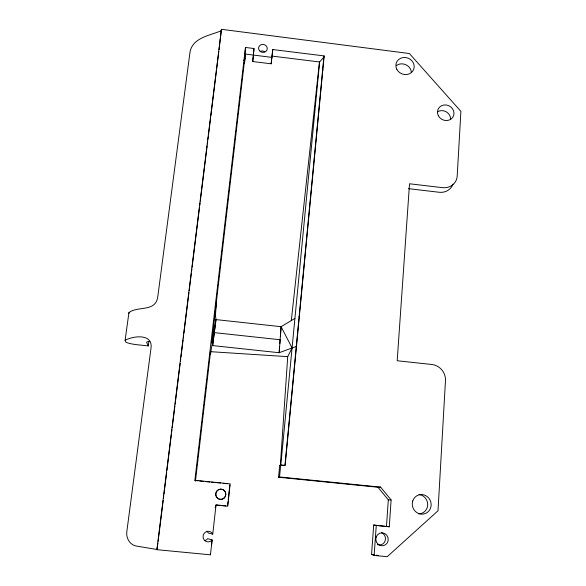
<?xml version="1.0" encoding="UTF-8"?>
<svg xmlns="http://www.w3.org/2000/svg" width="586" height="586" viewBox="0 0 586 586"><rect width="100%" height="100%" fill="white"/><g stroke="black" fill="none" stroke-linecap="round" stroke-linejoin="round"><path stroke-width="0.88" d="M219.061 49.715L221.427 29.3L409.409 53.538L460.904 111.369L457.197 176.049A14.079 13.053 29.3 0 1 442.584 187.667L409.519 183.777L397.191 360.749L431.801 364.477A15.002 14.335 51.3 0 1 445.47 380.644L438.013 510.765L387.214 556.7L374.117 555.433L371.561 554.437L373.7 524.997L389.272 526.77L391.118 499.946L380.614 487.127L279.537 476.953L278.548 477.246L279.69 465.387L280.701 464.896L285.155 465.35L324.153 55.919L272.776 49.546L271.135 63.801L252.72 61.537L253.98 48.513L245.461 47.451L194.874 480.315L197.995 480.842M243.227 60.614A10.841 5.076 8.4 0 0 244.809 58.263L216.556 300.384L211.912 342.795L212.637 345.579L279.163 352.728L281.104 326.695L294.919 318.403M245.461 47.451L244.501 63.288L245.593 53.678M280.35 465.57L287.711 356.654L292.077 347.938L296.538 346.443M386.482 526.257L388.32 499.873L377.992 487.252L278.548 477.246M374.117 555.433L376.271 525.488L373.7 524.997M279.632 346.443L279.163 352.728L292.077 347.938L281.104 326.695L215.985 319.597L215.289 313.84M279.837 343.748L280.101 340.158M280.372 336.569L281.104 326.695M253.584 53.429L253.98 48.513M279.537 476.953L280.701 464.896M324.153 55.919L323.846 57.216L319.619 61.969L280.753 465.489L279.69 465.387M281.588 465.482L284.942 465.445L323.846 57.216M211.524 545.405L212.117 539.874L207.62 538.688L206.917 539.457A5.223 5.032 -71.4 0 1 204.514 540.585M227.661 505.161L228.042 501.638M228.24 499.88L229.859 484.908M215.26 507.688L215.985 505.066L227.72 506.223L230.144 483.846L194.874 480.315M271.135 63.801L272.776 49.546M291.315 320.623L319.495 61.596M221.427 29.3L156.901 549.683L210.455 554.825L212.117 539.874L211.4 540.658A5.311 5.113 -72.3 0 1 204.184 539.97A5.311 5.113 -72.3 0 1 205.012 532.513A5.311 5.113 -72.3 0 1 212.227 533.209L212.755 534.11L208.257 533.018L207.737 532.132A5.223 5.032 -71.4 0 0 206.792 531.209M212.755 534.11L216.022 504.905L225.793 505.865M211.912 342.795L215.985 319.597L212.637 345.579L214.139 333.932M252.72 61.537L253.46 55.069M245.366 51.429L245.666 48.821M195.446 481.238L210.491 352.318A11.698 1.773 6.4 0 1 210.125 352.743M156.901 549.683L157.898 543.141M158.125 541.332L158.462 538.607M158.681 536.791L163.186 500.488M163.406 498.671L163.743 495.954M163.97 494.137L166.673 472.353M166.893 470.543L171.398 434.241M171.617 432.424L171.962 429.699M172.181 427.883L174.884 406.105M175.111 404.289L180.173 363.452M180.393 361.635L180.73 358.91M180.957 357.094L183.096 339.851M183.323 338.041L183.66 335.317M183.879 333.5L188.941 292.67M189.168 290.861L191.3 273.633M191.527 271.823L191.864 269.106M192.091 267.289L199.504 207.459M199.731 205.642L200.068 202.924M200.295 201.115L207.151 145.811M207.371 144.002L207.708 141.277M207.935 139.468L208.272 136.75M208.499 134.934L210.63 117.713M210.857 115.896L216.476 70.569M216.703 68.752L218.834 51.531M214.366 332.137L215.985 319.597M221.42 30.677C210.491 35.409 192.94 37.401 190.062 51.715L157.832 296.311C156.008 312.521 137.959 305.694 128.949 312.536L125.096 340.312L125.668 341.836A11.024 1.663 7 0 0 137.527 344.773L148.287 345.923L148.888 341.389M210.455 554.825L210.594 553.829M220.688 482.901L217.025 482.747M322.52 71.067L322.835 69.8M215.296 507.535L215.78 505.784M299.131 316.521L299.387 315.957M296.282 346.414L296.531 345.938M125.096 340.312C132.985 335.895 152.778 333.302 151.063 347.725L126.81 531.744C125.939 537.948 129.77 544.87 136.216 546.035L157.107 549.5M377.992 487.252L380.614 487.127M388.32 499.873L391.118 499.946M210.997 351.71L287.711 356.654M371.561 554.437L374.227 554.693M376.271 525.488L389.272 526.77M199.811 481.025L203.43 481.384M205.246 481.567L209.773 482.022M211.59 482.197L215.216 482.564M223.193 483.355L227.412 483.772M214.11 332.606L280.452 339.785M408.464 188.663L439.229 192.267A13.874 12.877 29.4 0 0 452.978 184.121M271.985 56.08L319.619 61.969M245.058 54.029L271.919 57.377M376.666 555.118L378.292 555.653M148.287 345.923L146.625 342.385A11.808 1.809 6.9 0 1 149.708 341.477M187.381 303.848L187.483 304.456M128.949 312.536L128.993 313.356M210.491 352.318L210.594 354.091A11.398 0.696 -83.9 0 1 212.403 344.7M381.376 532.586A6.409 6.109 78 0 1 385.141 540.812A6.409 6.109 78 0 1 377.34 544.584M419.027 494.584A9.72 9.244 70.4 0 1 427.714 504.714A9.72 9.244 70.4 0 1 418.638 513.878M437.544 111.838A8.277 7.581 26.2 0 1 446.261 111.823A8.277 7.581 26.2 0 1 450.531 119.317M396.4 65.559A9.142 8.329 21.6 0 1 405.988 64.797A9.142 8.329 21.6 0 1 411.365 72.642M260.521 51.29A4.307 3.941 10.4 0 1 264.784 51.817M215.553 316.059A11.222 0.505 -83.9 0 1 216.578 302.764M216.556 300.384A11.552 2.395 6.7 0 1 216.168 300.962M223.867 498.21A5.113 4.974 -72.1 0 0 222.577 489.5A5.113 4.974 -72.1 0 0 215.816 495.111A5.193 5.062 -72.1 0 0 223.955 498.261A5.193 5.062 -72.1 0 0 222.643 489.405A5.193 5.062 -72.1 0 0 215.773 495.111A5.113 4.974 -72.1 0 0 223.867 498.21M376.161 537.054A6.519 6.212 77.8 0 0 383.207 545.72A6.519 6.212 77.8 0 0 386.745 535.157A6.519 6.212 77.8 0 0 376.161 537.054M412.756 500.927A9.881 9.391 70.1 0 0 423.583 514.047A9.881 9.391 70.1 0 0 428.798 498.1A9.881 9.391 70.1 0 0 412.756 500.927M438.357 115.757A8.402 7.677 26.1 0 0 452.648 117.471A8.402 7.677 26.1 0 0 446.188 104.975A8.402 7.677 26.1 0 0 438.357 115.757M396.817 69.302A9.281 8.431 21.6 0 0 412.669 71.236A9.281 8.431 21.6 0 0 405.644 57.553A9.281 8.431 21.6 0 0 396.817 69.302M259.547 50.821A4.373 3.992 10.5 0 0 266.996 49.935A4.373 3.992 10.5 0 0 262.228 44.419A4.373 3.992 10.5 0 0 259.547 50.821"/></g></svg>
